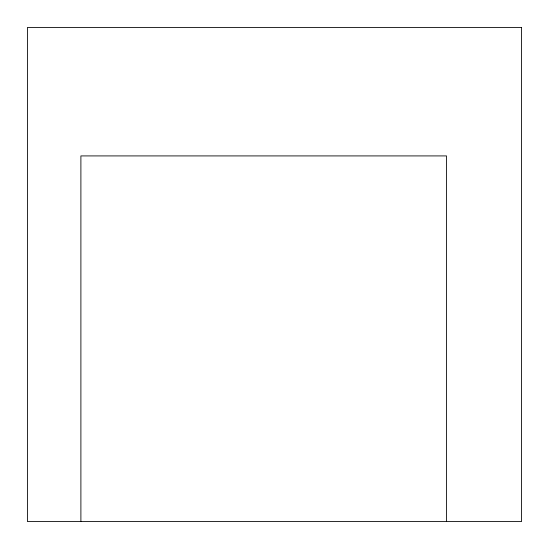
<?xml version="1.0" encoding="UTF-8"?>
<svg xmlns="http://www.w3.org/2000/svg" width="549" height="549" viewBox="0 0 549 549"><rect width="100%" height="100%" fill="white"/><g stroke="black" fill="none" stroke-linecap="round" stroke-linejoin="round"><path stroke-width="0.82" d="M446.529 521.55L446.529 155.916L80.895 155.916L80.895 521.55M521.55 27.45L27.45 27.45L27.45 521.55L521.55 521.55L521.55 27.45"/></g></svg>
